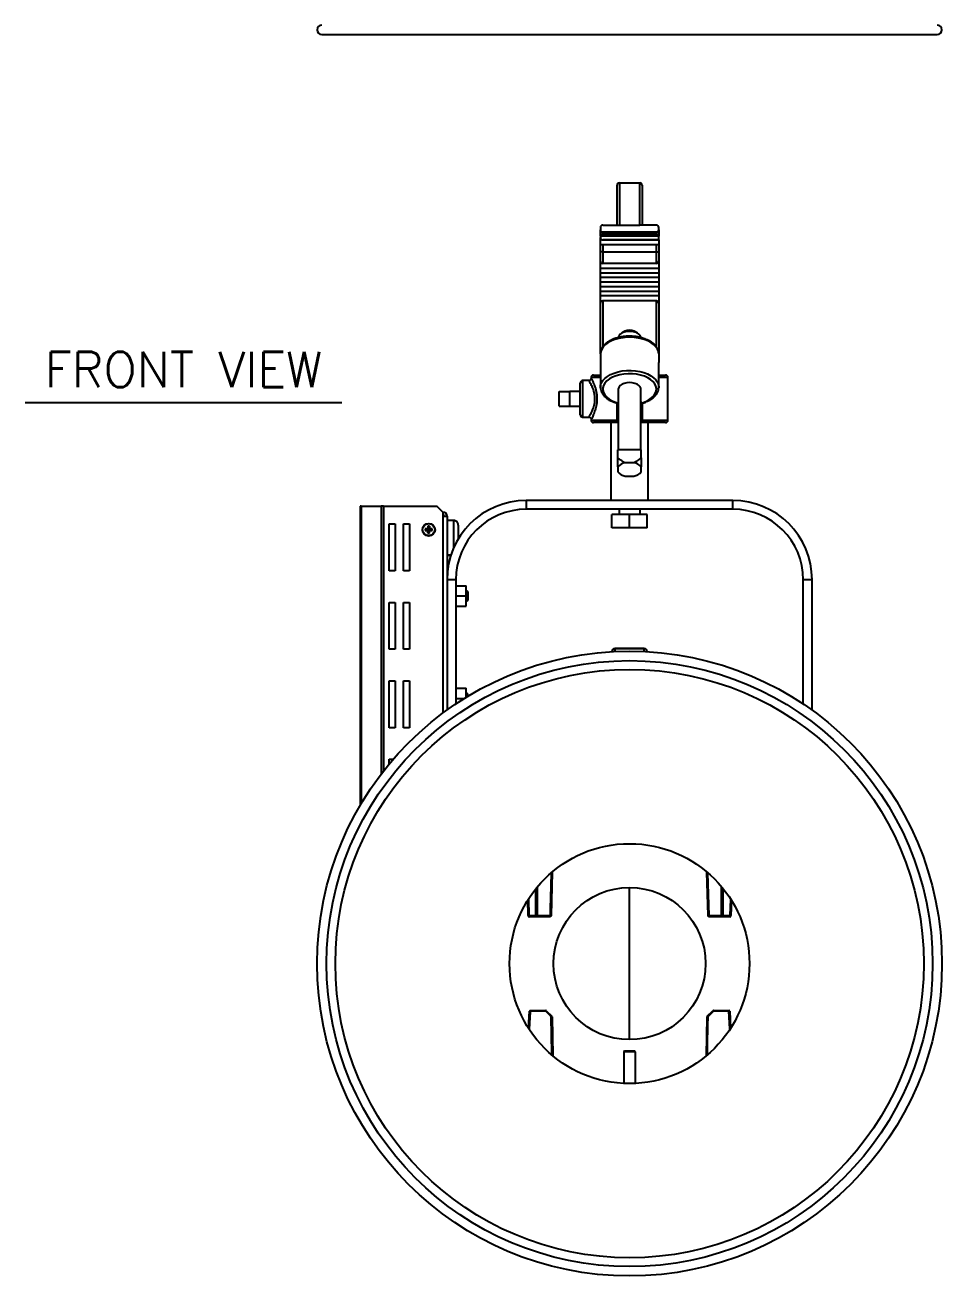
# Model space of a CAD drawing. Extents: x 2 to 136, y 1 to 99.
# Drawn here: x 44.32 to 63.85, y 38.64 to 65.29 of the extents above; entities that cross this region are included whole.
import ezdxf
from ezdxf.enums import TextEntityAlignment as Align

# ---------------------------------------------------------------- set-up
doc = ezdxf.new("R2010")
doc.units = 0
doc.header["$MEASUREMENT"] = 0
doc.layers.add('OBJECT', color=7, linetype='CONTINUOUS')
doc.styles.get("Standard").update_dxf_attribs({"font": 'SIMPLEX'})

msp = doc.modelspace()

# ---------------------------------------------------------------- linework, layer by layer
at = {"layer": 'OBJECT'}
for p, q in [((50.641, 65.087), (63.751, 65.087)), ((56.93, 61.026), (56.93, 61.873)), ((56.98, 61.923), (56.98, 61.026)), ((56.98, 61.923), (57.412, 61.923)), ((57.412, 61.026), (57.412, 61.923)), ((57.462, 61.873), (57.462, 61.026)), ((56.575, 60.976), (56.575, 60.92)), ((56.575, 60.786), (56.575, 60.92)), ((56.575, 60.786), (56.575, 60.757)), ((57.816, 60.79), (56.577, 60.79)), ((56.591, 60.881), (57.802, 60.881)), ((56.625, 61.026), (56.98, 61.026)), ((56.625, 60.847), (56.625, 60.838)), ((57.767, 60.847), (56.625, 60.847)), ((56.625, 60.838), (57.767, 60.838)), ((56.98, 61.026), (57.412, 61.026)), ((57.767, 61.026), (57.412, 61.026)), ((57.767, 60.838), (57.767, 60.847)), ((57.817, 60.92), (57.817, 60.976)), ((57.817, 60.92), (57.817, 60.786)), ((57.817, 60.709), (57.817, 60.786)), ((56.575, 60.601), (56.575, 60.757)), ((57.817, 60.601), (56.575, 60.601)), ((56.575, 60.457), (56.575, 60.601)), ((56.612, 60.709), (57.817, 60.709)), ((57.817, 60.707), (56.625, 60.707)), ((56.625, 60.601), (56.625, 60.457)), ((57.767, 60.457), (57.767, 60.601)), ((57.817, 60.709), (57.817, 60.707)), ((57.817, 60.707), (57.817, 60.601)), ((57.817, 60.601), (57.817, 60.457)), ((56.625, 60.457), (56.575, 60.457)), ((56.575, 60.257), (56.575, 60.457)), ((56.575, 60.101), (56.575, 60.257)), ((56.625, 60.457), (57.767, 60.457)), ((56.625, 60.457), (56.625, 60.207)), ((57.767, 60.457), (57.817, 60.457)), ((57.767, 60.207), (57.767, 60.457)), ((57.817, 60.457), (57.817, 60.257)), ((57.817, 60.257), (57.817, 60.101)), ((57.817, 60.101), (56.575, 60.101)), ((56.575, 60.003), (56.575, 60.101)), ((57.817, 60.003), (56.575, 60.003)), ((56.575, 59.906), (56.575, 60.003)), ((57.767, 60.207), (56.625, 60.207)), ((57.817, 60.101), (57.817, 60.003)), ((57.817, 60.003), (57.817, 59.906)), ((57.817, 59.906), (56.575, 59.906)), ((56.575, 59.808), (56.575, 59.906)), ((57.817, 59.808), (56.575, 59.808)), ((56.575, 59.711), (56.575, 59.808)), ((57.817, 59.711), (56.575, 59.711)), ((56.575, 59.613), (56.575, 59.711)), ((57.817, 59.906), (57.817, 59.808)), ((57.817, 59.808), (57.817, 59.711)), ((57.817, 59.711), (57.817, 59.613)), ((57.817, 59.613), (56.575, 59.613)), ((56.575, 59.516), (56.575, 59.613)), ((57.817, 59.516), (56.575, 59.516)), ((56.575, 59.36), (56.575, 59.516)), ((57.817, 59.613), (57.817, 59.516)), ((57.817, 59.516), (57.817, 59.36)), ((56.575, 58.279), (56.575, 59.36)), ((57.767, 59.41), (56.625, 59.41)), ((56.625, 59.41), (56.625, 58.427)), ((57.767, 58.427), (57.767, 59.41)), ((57.817, 59.36), (57.817, 58.279)), ((57.096, 58.762), (57.025, 58.72)), ((57.368, 58.72), (57.296, 58.762)), ((56.575, 58.279), (56.575, 58.099)), ((57.817, 58.279), (57.817, 58.099)), ((56.575, 58.099), (56.575, 57.571)), ((57.817, 57.571), (57.817, 58.099)), ((56.146, 57.323), (56.146, 57.66)), ((56.329, 57.71), (56.196, 57.71)), ((56.196, 57.71), (56.196, 57.323)), ((56.377, 57.778), (56.377, 57.759)), ((56.575, 57.778), (56.377, 57.778)), ((56.427, 57.828), (56.575, 57.828)), ((56.575, 57.571), (56.576, 57.583)), ((56.575, 57.559), (56.575, 57.571)), ((57.817, 57.828), (57.965, 57.828)), ((58.015, 57.778), (57.817, 57.778)), ((57.817, 57.571), (57.817, 57.559)), ((58.015, 56.868), (58.015, 57.778)), ((55.696, 57.169), (55.696, 57.477)), ((55.696, 57.477), (55.926, 57.477)), ((56.146, 57.479), (55.926, 57.479)), ((55.926, 57.477), (55.926, 57.479)), ((55.926, 57.348), (55.926, 57.477)), ((55.926, 57.298), (55.926, 57.348)), ((56.146, 56.985), (56.146, 57.323)), ((56.196, 57.323), (56.196, 56.935)), ((56.956, 57.53), (56.956, 56.237)), ((57.436, 56.237), (57.436, 57.53)), ((55.696, 57.169), (55.926, 57.169)), ((55.926, 57.169), (55.926, 57.298)), ((55.926, 57.167), (55.926, 57.169)), ((55.926, 57.167), (56.146, 57.167)), ((56.93, 56.995), (56.93, 57.229)), ((56.956, 57.223), (56.951, 57.224)), ((57.462, 57.232), (57.462, 56.995)), ((57.48, 57.234), (57.48, 57.235)), ((56.196, 56.935), (56.33, 56.935)), ((56.377, 56.892), (56.377, 56.868)), ((56.377, 56.868), (56.931, 56.868)), ((56.956, 56.818), (56.427, 56.818)), ((56.801, 56.818), (56.801, 55.158)), ((56.93, 56.873), (56.93, 56.995)), ((56.931, 56.868), (56.93, 56.873)), ((57.965, 56.818), (57.436, 56.818)), ((57.462, 56.995), (57.462, 56.873)), ((57.462, 56.873), (57.462, 56.868)), ((57.462, 56.868), (58.015, 56.868)), ((57.591, 55.158), (57.591, 56.818)), ((57.446, 56.237), (56.946, 56.237)), ((56.946, 56.065), (56.946, 56.237)), ((57.446, 56.065), (57.446, 56.237)), ((56.946, 55.871), (56.946, 55.767)), ((56.946, 55.763), (56.965, 55.744)), ((57.286, 55.962), (57.106, 55.962)), ((57.428, 55.744), (57.446, 55.763)), ((57.446, 55.767), (57.446, 55.871)), ((57.106, 55.676), (57.286, 55.676)), ((51.479, 55.035), (51.458, 55.035)), ((51.458, 55.035), (51.458, 48.661)), ((51.479, 55.035), (51.906, 55.035)), ((51.479, 55.035), (51.479, 48.696)), ((51.956, 55.035), (51.906, 55.035)), ((51.906, 55.035), (51.906, 49.328)), ((51.956, 55.035), (53.093, 55.035)), ((51.956, 55.035), (51.956, 49.392)), ((53.218, 54.91), (53.093, 55.035)), ((53.218, 54.91), (53.218, 50.625)), ((54.996, 55.158), (54.996, 54.97)), ((59.396, 55.158), (54.996, 55.158)), ((59.396, 54.97), (54.996, 54.97)), ((56.974, 54.97), (56.974, 54.858)), ((57.419, 54.858), (57.419, 54.97)), ((59.396, 54.97), (59.396, 55.158)), ((52.078, 54.657), (52.203, 54.657)), ((52.078, 53.657), (52.078, 54.657)), ((52.203, 54.657), (52.203, 53.657)), ((52.383, 54.657), (52.508, 54.657)), ((52.383, 53.657), (52.383, 54.657)), ((52.508, 54.657), (52.508, 53.657)), ((53.218, 54.82), (53.308, 54.82)), ((53.308, 54.82), (53.308, 50.691)), ((53.452, 54.731), (53.308, 54.731)), ((53.452, 54.152), (53.452, 54.731)), ((56.821, 54.578), (56.821, 54.858)), ((57.196, 54.858), (56.821, 54.858)), ((57.196, 54.578), (57.196, 54.858)), ((57.571, 54.858), (57.196, 54.858)), ((57.571, 54.578), (57.571, 54.858)), ((52.842, 54.552), (52.909, 54.544)), ((52.842, 54.518), (52.909, 54.526)), ((52.9, 54.553), (52.909, 54.544)), ((52.909, 54.526), (52.9, 54.517)), ((52.901, 54.611), (52.909, 54.544)), ((52.901, 54.459), (52.909, 54.526)), ((52.928, 54.544), (52.909, 54.544)), ((52.909, 54.526), (52.909, 54.544)), ((52.909, 54.526), (52.928, 54.526)), ((52.935, 54.611), (52.928, 54.544)), ((52.928, 54.544), (52.937, 54.553)), ((52.995, 54.552), (52.928, 54.544)), ((52.928, 54.544), (52.928, 54.526)), ((52.937, 54.517), (52.928, 54.526)), ((52.995, 54.518), (52.928, 54.526)), ((52.935, 54.459), (52.928, 54.526)), ((53.548, 54.634), (53.548, 54.338)), ((57.196, 54.578), (56.821, 54.578)), ((57.571, 54.578), (57.196, 54.578)), ((53.391, 53.991), (53.308, 53.991)), ((53.388, 53.983), (53.308, 53.983)), ((52.203, 53.657), (52.078, 53.657)), ((52.508, 53.657), (52.383, 53.657)), ((53.496, 53.47), (53.308, 53.47)), ((53.496, 53.47), (53.496, 50.822)), ((53.496, 53.342), (53.714, 53.342)), ((53.714, 53.123), (53.714, 53.342)), ((61.084, 53.47), (60.896, 53.47)), ((60.896, 50.822), (60.896, 53.47)), ((61.084, 50.691), (61.084, 53.47)), ((53.496, 53.123), (53.714, 53.123)), ((53.719, 53.248), (53.714, 53.248)), ((53.714, 52.904), (53.714, 53.123)), ((53.748, 53.218), (53.719, 53.248)), ((53.719, 52.998), (53.719, 53.248)), ((53.748, 53.218), (53.748, 53.028)), ((52.078, 52.987), (52.203, 52.987)), ((52.078, 51.987), (52.078, 52.987)), ((52.203, 52.987), (52.203, 51.987)), ((52.383, 51.987), (52.383, 52.987)), ((52.383, 52.987), (52.508, 52.987)), ((52.508, 52.987), (52.508, 51.987)), ((53.496, 52.904), (53.714, 52.904)), ((53.714, 52.998), (53.719, 52.998)), ((53.719, 52.998), (53.748, 53.028)), ((52.203, 51.987), (52.078, 51.987)), ((52.508, 51.987), (52.383, 51.987)), ((57.511, 52.001), (56.881, 52.001)), ((56.881, 51.999), (56.881, 52.001)), ((57.511, 51.999), (56.881, 51.999)), ((56.881, 51.999), (56.881, 51.938)), ((57.511, 52.001), (57.511, 51.999)), ((57.511, 51.938), (57.511, 51.999)), ((56.821, 51.934), (56.821, 51.941)), ((57.571, 51.941), (57.571, 51.934)), ((52.078, 51.317), (52.203, 51.317)), ((52.078, 50.317), (52.078, 51.317)), ((52.203, 51.317), (52.203, 50.317)), ((52.383, 51.317), (52.508, 51.317)), ((52.383, 50.317), (52.383, 51.317)), ((52.508, 51.317), (52.508, 50.317)), ((53.496, 51.159), (53.714, 51.159)), ((53.496, 50.94), (53.68, 50.94)), ((53.714, 50.961), (53.714, 51.159)), ((53.719, 51.065), (53.714, 51.065)), ((53.748, 51.035), (53.719, 51.065)), ((53.719, 50.964), (53.719, 51.065)), ((53.748, 50.982), (53.748, 51.035)), ((52.203, 50.317), (52.078, 50.317)), ((52.508, 50.317), (52.383, 50.317)), ((52.078, 49.647), (52.166, 49.647)), ((52.078, 49.544), (52.078, 49.647)), ((55.548, 47.235), (55.524, 46.314)), ((58.868, 46.314), (58.844, 47.236)), ((58.859, 47.222), (58.883, 46.314)), ((55.237, 46.314), (55.237, 46.93)), ((57.196, 43.67), (57.196, 46.91)), ((59.156, 46.314), (59.156, 46.93)), ((55.042, 46.664), (55.054, 46.314)), ((55.201, 46.314), (55.201, 46.886)), ((59.191, 46.314), (59.191, 46.886)), ((59.339, 46.314), (59.351, 46.664)), ((55.039, 46.314), (55.028, 46.641)), ((59.365, 46.641), (59.354, 46.314)), ((55.039, 46.314), (55.039, 46.314)), ((55.054, 46.314), (55.201, 46.314)), ((55.054, 46.314), (55.054, 46.314)), ((55.201, 46.29), (55.064, 46.29)), ((55.236, 46.29), (55.201, 46.29)), ((55.499, 46.29), (55.236, 46.29)), ((59.157, 46.29), (58.893, 46.29)), ((59.191, 46.29), (59.157, 46.29)), ((59.191, 46.314), (59.339, 46.314)), ((59.329, 46.29), (59.191, 46.29)), ((59.339, 46.314), (59.339, 46.314)), ((59.354, 46.314), (59.354, 46.314)), ((55.045, 43.916), (55.064, 44.276)), ((55.079, 44.29), (55.411, 44.29)), ((55.422, 44.286), (55.54, 44.167)), ((58.853, 44.169), (58.973, 44.286)), ((58.984, 44.29), (59.314, 44.29)), ((59.334, 43.894), (59.314, 44.275)), ((59.329, 44.276), (59.348, 43.914)), ((55.545, 44.157), (55.559, 43.334)), ((58.834, 43.332), (58.848, 44.159)), ((57.091, 43.43), (57.071, 43.41)), ((57.071, 43.41), (57.071, 42.738)), ((57.321, 43.41), (57.071, 43.41)), ((57.091, 43.43), (57.301, 43.43)), ((57.321, 43.41), (57.301, 43.43)), ((57.321, 42.738), (57.321, 43.41))]:
    msp.add_line(p, q, dxfattribs=at)
at = {"layer": 'OBJECT', "color": 1}
msp.add_line((44.319, 57.242), (51.064, 57.242), dxfattribs=at)
at = {"layer": 'OBJECT', "flags": 128}
for points in [[(56.577, 60.79), (56.58, 60.793), (56.585, 60.798), (56.592, 60.804), (56.599, 60.812), (56.607, 60.82), (56.616, 60.829), (56.625, 60.838)], [(56.591, 60.881), (56.599, 60.873), (56.607, 60.865), (56.616, 60.856), (56.625, 60.847)], [(57.767, 60.847), (57.777, 60.856), (57.786, 60.865), (57.794, 60.873), (57.802, 60.881)], [(57.767, 60.838), (57.777, 60.829), (57.786, 60.82), (57.794, 60.812), (57.801, 60.804), (57.807, 60.798), (57.812, 60.793), (57.816, 60.79)], [(57.436, 58.624), (57.435, 58.64), (57.421, 58.673), (57.394, 58.702), (57.356, 58.727), (57.308, 58.746), (57.254, 58.757), (57.196, 58.761), (57.139, 58.757), (57.085, 58.746), (57.037, 58.727), (56.999, 58.702), (56.972, 58.673), (56.958, 58.64), (56.956, 58.624)], [(57.817, 58.279), (57.81, 58.332), (57.79, 58.384), (57.756, 58.433), (57.709, 58.479), (57.652, 58.521), (57.584, 58.557), (57.507, 58.587), (57.423, 58.61), (57.335, 58.626), (57.243, 58.634), (57.15, 58.634), (57.058, 58.626), (56.969, 58.61), (56.886, 58.587), (56.809, 58.557), (56.741, 58.521), (56.683, 58.479), (56.637, 58.433), (56.603, 58.384), (56.582, 58.332), (56.575, 58.279)], [(56.576, 57.583), (56.578, 57.605), (56.594, 57.658), (56.624, 57.71), (56.668, 57.758), (56.724, 57.802), (56.791, 57.841), (56.867, 57.873), (56.951, 57.898), (57.041, 57.916), (57.134, 57.925), (57.229, 57.927), (57.323, 57.92), (57.414, 57.905), (57.5, 57.882), (57.579, 57.852), (57.649, 57.815), (57.709, 57.773), (57.756, 57.725), (57.79, 57.675), (57.811, 57.622), (57.817, 57.571)], [(57.465, 57.241), (57.542, 57.269), (57.609, 57.304), (57.666, 57.344), (57.712, 57.389), (57.744, 57.438), (57.763, 57.489), (57.767, 57.541), (57.757, 57.592), (57.733, 57.643), (57.695, 57.69), (57.645, 57.733), (57.583, 57.771), (57.512, 57.803), (57.432, 57.828), (57.347, 57.846), (57.258, 57.856), (57.167, 57.857), (57.077, 57.85), (56.99, 57.836), (56.909, 57.813), (56.834, 57.783), (56.769, 57.747), (56.714, 57.706), (56.672, 57.66), (56.643, 57.61), (56.628, 57.559), (56.627, 57.507), (56.64, 57.456), (56.668, 57.406), (56.709, 57.36), (56.762, 57.318), (56.826, 57.281), (56.899, 57.25), (56.956, 57.233)], [(57.436, 57.53), (57.435, 57.547), (57.421, 57.579), (57.394, 57.608), (57.356, 57.633), (57.308, 57.652), (57.254, 57.664), (57.196, 57.668), (57.139, 57.664), (57.085, 57.652), (57.037, 57.633), (56.999, 57.608), (56.972, 57.579), (56.958, 57.547), (56.956, 57.53)], [(57.817, 57.571), (57.817, 57.567), (57.817, 57.564)], [(56.575, 57.559), (56.576, 57.549), (56.578, 57.543)], [(57.814, 57.541), (57.816, 57.549), (57.817, 57.559)], [(55.51, 46.314), (55.51, 46.344), (55.513, 46.464), (55.526, 46.944), (55.533, 47.221)], [(55.201, 46.314), (55.201, 46.31), (55.201, 46.305), (55.201, 46.301), (55.201, 46.297), (55.201, 46.294), (55.201, 46.292), (55.201, 46.29), (55.201, 46.29)], [(59.191, 46.29), (59.191, 46.29), (59.191, 46.292), (59.191, 46.294), (59.191, 46.297), (59.191, 46.301), (59.191, 46.305), (59.191, 46.31), (59.191, 46.314)], [(55.079, 44.275), (55.078, 44.26), (55.072, 44.14), (55.059, 43.897)], [(55.544, 43.345), (55.543, 43.383), (55.53, 44.157)], [(58.863, 44.159), (58.862, 44.129), (58.86, 44.009), (58.852, 43.529), (58.849, 43.343)]]:
    msp.add_lwpolyline(points, dxfattribs=at)
at = {"layer": 'OBJECT'}
for centre, radius in [((52.918, 54.535), 0.135), ((52.918, 54.535), 0.129), ((57.196, 45.29), 6.655), ((57.196, 45.29), 6.455), ((57.196, 45.29), 6.267), ((57.196, 45.29), 2.555), ((57.196, 45.29), 1.62)]:
    msp.add_circle(centre, radius, dxfattribs=at)
for centre, radius, start, end in [((50.641, 65.187), 0.1, 90, 270), ((63.751, 65.187), 0.1, 270, 90), ((56.98, 61.873), 0.05, 90, 180), ((57.412, 61.873), 0.05, 0, 90), ((56.625, 60.976), 0.05, 90, 180), ((57.767, 60.976), 0.05, 0, 90), ((56.625, 60.757), 0.05, 180, 254.528), ((56.625, 60.757), 0.05, 254.528, 270), ((56.625, 60.257), 0.05, 180, 270), ((57.767, 60.257), 0.05, 270, 0), ((56.625, 59.36), 0.05, 90, 180), ((57.767, 59.36), 0.05, 0, 90), ((57.196, 58.573), 0.213, 62.0659, 117.9341), ((56.196, 57.66), 0.05, 90, 180), ((56.427, 57.778), 0.05, 90, 180), ((57.965, 57.778), 0.05, 0, 90), ((57.496, 57.137), 0.109, 106.3399, 123.1431), ((57.421, 57.234), 0.0411, 291.4379, 356.7827), ((57.478, 57.249), 0.015, 212.355, 277.5204), ((56.196, 56.985), 0.05, 180, 270), ((56.427, 56.868), 0.05, 180, 270), ((56.971, 56.997), 0.0411, 183.2182, 248.5612), ((57.421, 56.997), 0.0411, 291.4388, 356.7818), ((57.965, 56.868), 0.05, 270, 0), ((57.139, 55.719), 0.245, 97.7394, 141.9356), ((57.139, 55.918), 0.245, 218.0644, 262.2606), ((57.253, 55.719), 0.245, 38.0644, 82.2606), ((57.253, 55.918), 0.245, 277.7394, 321.9356), ((53.218, 54.82), 0.09, 0, 90), ((54.996, 53.47), 1.688, 90, 180), ((54.996, 53.47), 1.5, 90, 180), ((59.396, 53.47), 1.688, 0, 90), ((59.396, 53.47), 1.5, 0, 90), ((53.218, 54.82), 0.03, 0, 90), ((52.916, 52.421), 2.133, 90.4389, 91.9953), ((53.17, 54.535), 0.329, 177.0135, 182.9865), ((52.916, 56.649), 2.132, 268.0048, 269.5616), ((55.032, 54.537), 2.132, 178.0048, 179.5615), ((55.032, 54.533), 2.132, 180.4384, 181.9952), ((52.918, 54.283), 0.329, 87.0135, 92.9865), ((52.918, 54.787), 0.329, 267.0135, 272.9865), ((50.804, 54.537), 2.133, 0.4389, 1.9953), ((50.804, 54.533), 2.133, 358.0047, 359.5611), ((52.92, 52.421), 2.133, 88.0047, 89.5611), ((52.92, 56.649), 2.132, 270.4385, 271.9952), ((52.666, 54.535), 0.329, 357.0135, 2.9865), ((56.881, 51.941), 0.06, 90, 180), ((56.881, 51.94), 0.0592, 89.2025, 179.1798), ((57.511, 51.941), 0.06, 0, 90), ((57.512, 51.94), 0.0592, 0.8202, 90.7975), ((55.045, 46.457), 0.143, 267.5028, 273.4972), ((55.047, 46.422), 0.108, 266.0123, 273.9877), ((55.064, 46.315), 0.025, 182, 270), ((54.915, 46.308), 0.321, 356.7245, 1.0653), ((55.517, 46.457), 0.143, 267.0317, 272.9683), ((58.876, 46.457), 0.143, 267.0317, 272.9683), ((59.478, 46.308), 0.321, 178.9347, 183.2755), ((59.329, 46.315), 0.025, 270, 358), ((59.347, 46.457), 0.143, 266.5028, 272.4972), ((59.346, 46.422), 0.108, 266.0123, 273.9877), ((55.079, 44.275), 0.015, 90, 177), ((55.068, 44.134), 0.141, 85.4254, 91.6387), ((54.917, 44.279), 0.162, 358.7294, 3.9072), ((55.201, 44.279), 0.211, 359.0245, 2.9934), ((55.411, 44.275), 0.015, 45, 90), ((55.815, 43.877), 0.567, 133.889, 135.3591), ((58.984, 44.275), 0.015, 90, 134), ((58.538, 43.85), 0.616, 43.6682, 45.0207), ((59.194, 44.279), 0.211, 177.004, 180.9746), ((59.475, 44.279), 0.162, 176.0928, 181.2706), ((59.314, 44.275), 0.015, 3, 90), ((59.325, 44.134), 0.141, 88.3613, 94.5746), ((55.872, 43.82), 0.481, 133.6897, 135.4254), ((55.536, 44.015), 0.142, 86.516, 92.4687), ((55.53, 44.156), 0.015, 1, 45), ((58.863, 44.159), 0.015, 134, 179), ((58.857, 44.017), 0.142, 87.529, 93.4864), ((58.489, 43.803), 0.516, 43.6026, 45.22)]:
    msp.add_arc(centre, radius, start, end, dxfattribs=at)
for centre, major_axis, ratio, start_param, end_param in [((56.625, 60.92), (0, 0.0533), 0.938361, 1.570796, 2.387984), ((56.625, 60.786), (0.05, 0), 0.276798, 2.871556, 3.141593), ((57.767, 60.92), (0, 0.0533), 0.938361, 3.895202, 4.712389), ((57.767, 60.786), (0.05, 0), 0.276798, 0, 0.270037), ((55.064, 46.315), (0, 0.025), 0.399995, 1.605703, 3.141593), ((59.329, 46.315), (0, 0.025), 0.399995, 3.141593, 4.677482)]:
    msp.add_ellipse(centre, major_axis=major_axis, ratio=ratio, start_param=start_param, end_param=end_param, dxfattribs=at)
for points, knots in [([(57.817, 58.279), (57.817, 58.29), (57.816, 58.318), (57.804, 58.365), (57.779, 58.416), (57.742, 58.464), (57.694, 58.509), (57.636, 58.549), (57.57, 58.584), (57.495, 58.612), (57.415, 58.634), (57.33, 58.649), (57.243, 58.657), (57.155, 58.657), (57.067, 58.65), (56.983, 58.635), (56.902, 58.614), (56.827, 58.585), (56.759, 58.55), (56.7, 58.51), (56.65, 58.463), (56.612, 58.413), (56.587, 58.359), (56.576, 58.313), (56.576, 58.287), (56.575, 58.279)], [0, 0, 0, 0, 0.025294, 0.068065, 0.111076, 0.154957, 0.199889, 0.245612, 0.291719, 0.337879, 0.383958, 0.429942, 0.475858, 0.521745, 0.567648, 0.6136, 0.659651, 0.705846, 0.752224, 0.798785, 0.845406, 0.89172, 0.93721, 0.981483, 1, 1, 1, 1]), ([(56.33, 56.94), (56.33, 56.939), (56.329, 56.936), (56.34, 56.952), (56.361, 56.985), (56.396, 57.051), (56.437, 57.155), (56.456, 57.248), (56.461, 57.343), (56.455, 57.401), (56.441, 57.465), (56.429, 57.51), (56.401, 57.582), (56.367, 57.65), (56.336, 57.702), (56.331, 57.707), (56.328, 57.709)], [0, 0, 0, 0, 0.038259, 0.094155, 0.150098, 0.261064, 0.362088, 0.462941, 0.493158, 0.592907, 0.600231, 0.657041, 0.713904, 0.818093, 0.913367, 1, 1, 1, 1]), ([(56.377, 57.759), (56.377, 57.757), (56.377, 57.752), (56.373, 57.739), (56.364, 57.725), (56.349, 57.714), (56.336, 57.71), (56.329, 57.711), (56.329, 57.711)], [0, 0, 0, 0, 0.092388, 0.285055, 0.503742, 0.736693, 0.972191, 1, 1, 1, 1]), ([(56.378, 57.759), (56.378, 57.76), (56.376, 57.765), (56.386, 57.749), (56.415, 57.693), (56.447, 57.615), (56.473, 57.534), (56.489, 57.464), (56.5, 57.39), (56.502, 57.325), (56.499, 57.238), (56.481, 57.134), (56.449, 57.038), (56.423, 56.973), (56.404, 56.933), (56.39, 56.904), (56.378, 56.884), (56.379, 56.889), (56.38, 56.892)], [0, 0, 0, 0, 0.00615, 0.09662, 0.187215, 0.287407, 0.34236, 0.398965, 0.451849, 0.506595, 0.53694, 0.637378, 0.735889, 0.788472, 0.842562, 0.894619, 0.948683, 1, 1, 1, 1]), ([(56.577, 57.585), (56.576, 57.581), (56.573, 57.559), (56.58, 57.519), (56.597, 57.466), (56.627, 57.416), (56.667, 57.369), (56.719, 57.326), (56.78, 57.287), (56.851, 57.255), (56.908, 57.234), (56.943, 57.226), (56.951, 57.224)], [0, 0, 0, 0, 0.023893, 0.137386, 0.250414, 0.364768, 0.481764, 0.601381, 0.722683, 0.844646, 0.966536, 1, 1, 1, 1]), ([(57.48, 57.234), (57.494, 57.239), (57.533, 57.252), (57.594, 57.278), (57.659, 57.315), (57.714, 57.358), (57.759, 57.406), (57.792, 57.459), (57.813, 57.511), (57.815, 57.547), (57.817, 57.563)], [0, 0, 0, 0, 0.071828, 0.208014, 0.344797, 0.482057, 0.619124, 0.75471, 0.887281, 1, 1, 1, 1]), ([(57.461, 57.225), (57.461, 57.225), (57.46, 57.224), (57.463, 57.227), (57.47, 57.231), (57.477, 57.233), (57.48, 57.234)], [0, 0, 0, 0, 0.082742, 0.42659, 0.773009, 1, 1, 1, 1]), ([(56.33, 56.935), (56.334, 56.935), (56.344, 56.934), (56.358, 56.926), (56.369, 56.914), (56.375, 56.902), (56.377, 56.894), (56.377, 56.891)], [0, 0, 0, 0, 0.168782, 0.42246, 0.654049, 0.842943, 1, 1, 1, 1]), ([(56.956, 56.828), (56.952, 56.831), (56.944, 56.836), (56.935, 56.85), (56.931, 56.861), (56.931, 56.867), (56.931, 56.868)], [0, 0, 0, 0, 0.323001, 0.650919, 0.933734, 1, 1, 1, 1]), ([(57.462, 56.868), (57.461, 56.863), (57.459, 56.853), (57.451, 56.84), (57.444, 56.831), (57.438, 56.829), (57.436, 56.828)], [0, 0, 0, 0, 0.293131, 0.585108, 0.905331, 1, 1, 1, 1]), ([(56.946, 56.065), (56.965, 56.05), (57.007, 56.017), (57.061, 55.982), (57.098, 55.966), (57.106, 55.962)], [0, 0, 0, 0, 0.37695, 0.863751, 1, 1, 1, 1]), ([(56.946, 55.871), (56.946, 55.901), (56.946, 55.963), (56.946, 56.03), (56.946, 56.065)], [0, 0, 0, 0, 0.480505, 1, 1, 1, 1]), ([(57.286, 55.962), (57.316, 55.977), (57.375, 56.006), (57.423, 56.046), (57.446, 56.065)], [0, 0, 0, 0, 0.515407, 1, 1, 1, 1]), ([(57.446, 56.065), (57.446, 56.03), (57.446, 55.963), (57.446, 55.901), (57.446, 55.871)], [0, 0, 0, 0, 0.519495, 1, 1, 1, 1]), ([(53.548, 54.634), (53.548, 54.635), (53.548, 54.643), (53.546, 54.662), (53.534, 54.689), (53.512, 54.712), (53.484, 54.728), (53.463, 54.73), (53.452, 54.731)], [0, 0, 0, 0, 0.003689, 0.169182, 0.383484, 0.590873, 0.795386, 1, 1, 1, 1]), ([(55.201, 46.314), (55.201, 46.314), (55.205, 46.314), (55.213, 46.314), (55.225, 46.314), (55.233, 46.314), (55.237, 46.314)], [0, 0, 0, 0, 0.000066, 0.354276, 0.67713, 1, 1, 1, 1]), ([(55.237, 46.314), (55.253, 46.314), (55.337, 46.314), (55.428, 46.314), (55.502, 46.314), (55.51, 46.314)], [0, 0, 0, 0, 0.183121, 0.915604, 1, 1, 1, 1]), ([(55.499, 46.29), (55.499, 46.29), (55.5, 46.29), (55.502, 46.291), (55.505, 46.294), (55.508, 46.299), (55.509, 46.306), (55.509, 46.312), (55.51, 46.314)], [0, 0, 0, 0, 0.005052, 0.17424, 0.394169, 0.600234, 0.8, 1, 1, 1, 1]), ([(55.524, 46.314), (55.524, 46.312), (55.523, 46.306), (55.519, 46.299), (55.513, 46.294), (55.506, 46.291), (55.502, 46.29), (55.499, 46.29), (55.499, 46.29)], [0, 0, 0, 0, 0.199999, 0.399761, 0.605822, 0.825753, 0.994948, 1, 1, 1, 1]), ([(58.893, 46.29), (58.893, 46.29), (58.891, 46.29), (58.886, 46.291), (58.879, 46.294), (58.873, 46.299), (58.869, 46.306), (58.869, 46.312), (58.868, 46.314)], [0, 0, 0, 0, 0.005052, 0.174247, 0.394178, 0.600239, 0.800001, 1, 1, 1, 1]), ([(58.883, 46.314), (58.895, 46.314), (58.973, 46.314), (59.064, 46.314), (59.144, 46.314), (59.156, 46.314)], [0, 0, 0, 0, 0.129031, 0.861515, 1, 1, 1, 1]), ([(58.883, 46.314), (58.883, 46.312), (58.884, 46.306), (58.885, 46.299), (58.888, 46.294), (58.89, 46.291), (58.892, 46.29), (58.893, 46.29), (58.893, 46.29)], [0, 0, 0, 0, 0.2, 0.399766, 0.605831, 0.82576, 0.994948, 1, 1, 1, 1]), ([(59.156, 46.314), (59.156, 46.314), (59.16, 46.314), (59.168, 46.314), (59.18, 46.314), (59.188, 46.314), (59.191, 46.314)], [0, 0, 0, 0, 0.000066, 0.354282, 0.677135, 1, 1, 1, 1]), ([(55.411, 44.275), (55.401, 44.275), (55.351, 44.275), (55.241, 44.275), (55.14, 44.275), (55.079, 44.275)], [0, 0, 0, 0, 0.090229, 0.451146, 1, 1, 1, 1]), ([(55.53, 44.157), (55.523, 44.164), (55.488, 44.199), (55.448, 44.239), (55.416, 44.271), (55.411, 44.275)], [0, 0, 0, 0, 0.178965, 0.894824, 1, 1, 1, 1]), ([(58.983, 44.275), (58.976, 44.268), (58.94, 44.234), (58.9, 44.195), (58.867, 44.163), (58.863, 44.159)], [0, 0, 0, 0, 0.178966, 0.894829, 1, 1, 1, 1]), ([(59.314, 44.275), (59.304, 44.275), (59.254, 44.275), (59.144, 44.275), (59.043, 44.275), (58.983, 44.275)], [0, 0, 0, 0, 0.090799, 0.453995, 1, 1, 1, 1])]:
    msp.add_open_spline(points, degree=3, knots=knots, dxfattribs=at)

# ---------------------------------------------------------------- texts
at = {"layer": 'OBJECT', "color": 1}
msp.add_text('FRONT VIEW', height=0.75, dxfattribs=at).set_placement((47.694, 57.573), align=Align.CENTER)

doc.saveas('drawing.dxf')
